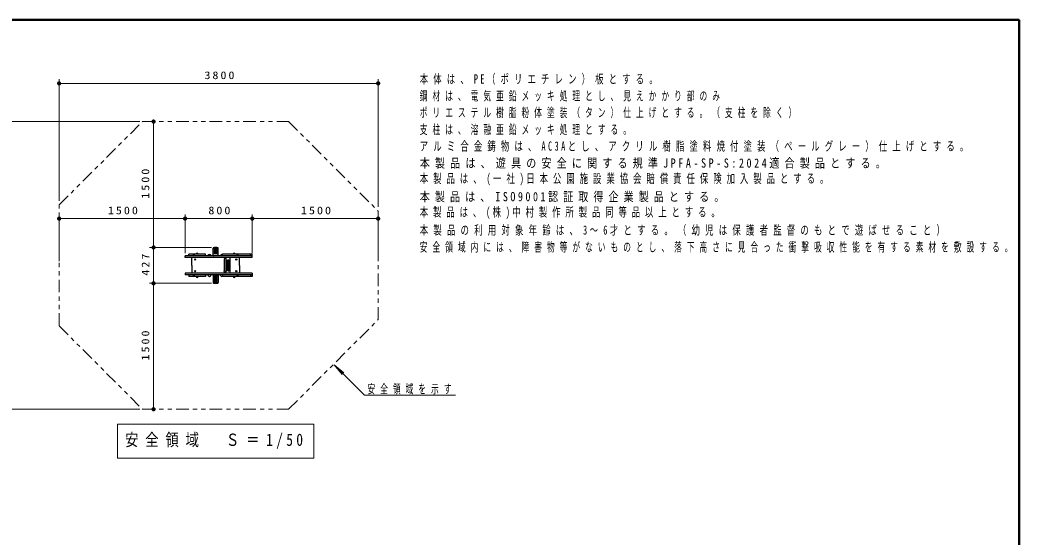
# Model space of a CAD drawing. Units: millimetres on the paper, with parts at other scales. Extents: x -365 to 0, y 0 to 257.
# Drawn here: x -238 to 0, y 133.8 to 257 of the extents above; entities that cross this region are included whole.
import ezdxf

# ---------------------------------------------------------------- set-up
doc = ezdxf.new("R2010")
doc.units = ezdxf.units.MM
doc.linetypes.add('USER3', pattern=[8, 3, -1, 1, -1, 1, -1])
doc.layers.add('LY_1', color=7, linetype='Continuous', lineweight=13)
doc.styles.add('ＭＳ ゴシック', font='')
doc.styles.get('ＭＳ ゴシック').set_extended_font_data('MS Gothic')

# ---------------------------------------------------------------- blocks, each defined once
blk = doc.blocks.new('filled_dot')
at = {"color": 0, "linetype": 'Continuous', "lineweight": -2, "const_width": 1.25}
blk.add_lwpolyline([(-0.625, 0, 1), (0.625, 0, 1)], format="xyb", close=True, dxfattribs=at)

msp = doc.modelspace()

# ---------------------------------------------------------------- linework, layer by layer
at = {"layer": 'LY_1', "lineweight": 50}
for p, q in [((0, 257), (-365, 257)), ((0, 0), (0, 257))]:
    msp.add_line(p, q, dxfattribs=at)
at = {"layer": 'LY_1'}
for p, q in [((-228.67, 213.944), (-228.67, 242.882)), ((-152.67, 212.458), (-152.67, 242.882)), ((-228.67, 241.882), (-152.67, 241.882)), ((-209.412, 232.802), (-241.12, 232.802)), ((-206.18, 232.802), (-206.18, 202.802)), ((-228.67, 199.532), (-228.67, 210.682)), ((-228.67, 209.682), (-198.67, 209.682)), ((-198.67, 201.422), (-198.67, 210.682)), ((-198.67, 209.682), (-182.67, 209.682)), ((-182.67, 201.422), (-182.67, 210.682)), ((-182.67, 209.682), (-152.67, 209.682)), ((-152.67, 199.532), (-152.67, 210.682)), ((-203.186, 202.802), (-207.18, 202.802)), ((-192.37, 202.802), (-207.18, 202.802)), ((-206.18, 194.262), (-206.18, 202.802)), ((-203.186, 194.262), (-207.18, 194.262)), ((-192.37, 194.262), (-207.18, 194.262)), ((-206.18, 164.262), (-206.18, 194.262)), ((-163.166, 174.864), (-161.238, 172.565)), ((-163.166, 174.864), (-160.868, 172.935)), ((-155.918, 167.616), (-163.166, 174.864)), ((-155.918, 167.616), (-134.221, 167.616)), ((-209.412, 164.262), (-241.12, 164.262)), ((-214.77, 160.701), (-214.77, 152.568)), ((-167.97, 160.701), (-214.77, 160.701)), ((-167.97, 152.568), (-167.97, 160.701)), ((-214.77, 152.568), (-167.97, 152.568))]:
    msp.add_line(p, q, dxfattribs=at)
at = {"layer": 'LY_1', "linetype": 'USER3'}
for p, q in [((-228.67, 212.944), (-208.812, 232.802)), ((-208.812, 232.802), (-174.015, 232.802)), ((-174.015, 232.802), (-152.67, 211.458)), ((-228.67, 184.12), (-228.67, 212.944)), ((-152.67, 185.606), (-152.67, 211.458)), ((-228.67, 184.12), (-208.812, 164.262)), ((-174.015, 164.262), (-152.67, 185.606)), ((-208.812, 164.262), (-174.015, 164.262))]:
    msp.add_line(p, q, dxfattribs=at)
at = {"layer": 'LY_1', "lineweight": 25}
for p, q in [((-191.97, 200.842), (-191.97, 202.635)), ((-191.68, 202.542), (-191.06, 202.542)), ((-191.06, 202.442), (-191.68, 202.442)), ((-190.77, 200.842), (-190.77, 202.635)), ((-198.67, 200.422), (-198.67, 200.802)), ((-182.67, 200.802), (-198.67, 200.802)), ((-182.67, 200.422), (-198.67, 200.422)), ((-197.77, 200.802), (-197.77, 201.182)), ((-193.77, 201.182), (-197.77, 201.182)), ((-197.07, 198.532), (-197.07, 200.422)), ((-193.77, 200.802), (-193.77, 201.182)), ((-191.93, 201.002), (-190.81, 201.002)), ((-191.68, 202.282), (-191.06, 202.282)), ((-191.06, 202.182), (-191.68, 202.182)), ((-191.68, 202.022), (-191.06, 202.022)), ((-191.06, 201.922), (-191.68, 201.922)), ((-191.68, 201.762), (-191.06, 201.762)), ((-191.06, 201.662), (-191.68, 201.662)), ((-191.68, 201.502), (-191.06, 201.502)), ((-191.06, 201.402), (-191.68, 201.402)), ((-189.728, 200.802), (-189.728, 201.182)), ((-184.07, 201.182), (-189.728, 201.182)), ((-188.024, 200.422), (-188.024, 196.642)), ((-185.67, 198.532), (-185.67, 200.422)), ((-182.67, 201.182), (-184.07, 201.182)), ((-183.104, 200.802), (-183.104, 201.182)), ((-182.67, 200.802), (-182.67, 201.182)), ((-182.67, 200.422), (-182.67, 200.802)), ((-197.07, 198.532), (-197.07, 196.642)), ((-189.338, 199.822), (-189.338, 197.242)), ((-188.981, 199.822), (-188.981, 197.242)), ((-188.844, 199.522), (-188.844, 197.542)), ((-188.639, 199.522), (-188.639, 197.542)), ((-188.502, 199.522), (-188.502, 197.542)), ((-188.4, 199.822), (-188.263, 199.822)), ((-188.254, 199.522), (-188.254, 197.542)), ((-188.16, 199.522), (-188.16, 197.542)), ((-185.67, 198.532), (-185.67, 196.642)), ((-182.67, 196.642), (-198.67, 196.642)), ((-198.67, 196.642), (-198.67, 196.262)), ((-182.67, 196.262), (-198.67, 196.262)), ((-197.77, 196.262), (-197.77, 195.882)), ((-193.77, 195.882), (-197.77, 195.882)), ((-193.77, 196.262), (-193.77, 195.882)), ((-191.97, 196.222), (-191.97, 194.429)), ((-191.93, 196.062), (-190.81, 196.062)), ((-191.06, 195.662), (-191.68, 195.662)), ((-191.68, 195.562), (-191.06, 195.562)), ((-191.06, 195.402), (-191.68, 195.402)), ((-191.68, 195.302), (-191.06, 195.302)), ((-190.77, 196.222), (-190.77, 194.429)), ((-189.728, 196.262), (-189.728, 195.882)), ((-184.07, 195.882), (-189.728, 195.882)), ((-188.4, 197.242), (-188.263, 197.242)), ((-182.67, 195.882), (-184.07, 195.882)), ((-183.104, 196.262), (-183.104, 195.882)), ((-182.67, 196.642), (-182.67, 196.262)), ((-182.67, 196.262), (-182.67, 195.882)), ((-191.06, 195.142), (-191.68, 195.142)), ((-191.68, 195.042), (-191.06, 195.042)), ((-191.06, 194.882), (-191.68, 194.882)), ((-191.68, 194.782), (-191.06, 194.782)), ((-191.06, 194.622), (-191.68, 194.622)), ((-191.68, 194.522), (-191.06, 194.522))]:
    msp.add_line(p, q, dxfattribs=at)
for points in [[(-189.133, 200.422), (-189.165, 200.415), (-189.196, 200.393), (-189.226, 200.357), (-189.254, 200.307), (-189.278, 200.246), (-189.299, 200.175), (-189.316, 200.094), (-189.328, 200.007), (-189.336, 199.916), (-189.338, 199.822)], [(-188.776, 200.422), (-188.808, 200.415), (-188.839, 200.393), (-188.869, 200.357), (-188.897, 200.307), (-188.921, 200.246), (-188.942, 200.175), (-188.959, 200.094), (-188.971, 200.007), (-188.979, 199.916), (-188.981, 199.822)], [(-188.844, 199.522), (-188.843, 199.561), (-188.841, 199.6), (-188.837, 199.637), (-188.831, 199.672), (-188.823, 199.705), (-188.814, 199.734), (-188.804, 199.76), (-188.793, 199.782), (-188.781, 199.799), (-188.768, 199.812), (-188.755, 199.819), (-188.742, 199.822), (-188.728, 199.819), (-188.715, 199.812), (-188.703, 199.799), (-188.69, 199.782), (-188.679, 199.76), (-188.669, 199.734), (-188.66, 199.705), (-188.653, 199.672), (-188.647, 199.637), (-188.643, 199.6), (-188.64, 199.561), (-188.639, 199.522)], [(-188.844, 197.542), (-188.843, 197.503), (-188.841, 197.464), (-188.837, 197.427), (-188.831, 197.392), (-188.823, 197.359), (-188.814, 197.33), (-188.804, 197.304), (-188.793, 197.282), (-188.781, 197.265), (-188.768, 197.252), (-188.755, 197.245), (-188.742, 197.242), (-188.728, 197.245), (-188.715, 197.252), (-188.703, 197.265), (-188.69, 197.282), (-188.679, 197.304), (-188.669, 197.33), (-188.66, 197.359), (-188.653, 197.392), (-188.647, 197.427), (-188.643, 197.464), (-188.64, 197.503), (-188.639, 197.542)], [(-188.4, 199.822), (-188.416, 199.818), (-188.431, 199.807), (-188.446, 199.789), (-188.46, 199.765), (-188.472, 199.734), (-188.483, 199.698), (-188.491, 199.658), (-188.497, 199.615), (-188.501, 199.569), (-188.502, 199.522)], [(-188.4, 197.242), (-188.416, 197.246), (-188.431, 197.257), (-188.446, 197.275), (-188.46, 197.299), (-188.472, 197.33), (-188.483, 197.366), (-188.491, 197.406), (-188.497, 197.449), (-188.501, 197.495), (-188.502, 197.542)], [(-188.357, 199.822), (-188.341, 199.818), (-188.325, 199.807), (-188.31, 199.789), (-188.297, 199.765), (-188.284, 199.734), (-188.274, 199.698), (-188.265, 199.658), (-188.259, 199.615), (-188.256, 199.569), (-188.254, 199.522)], [(-188.357, 197.242), (-188.341, 197.246), (-188.325, 197.257), (-188.31, 197.275), (-188.297, 197.299), (-188.284, 197.33), (-188.274, 197.366), (-188.265, 197.406), (-188.259, 197.449), (-188.256, 197.495), (-188.254, 197.542)], [(-188.263, 199.822), (-188.247, 199.818), (-188.231, 199.807), (-188.216, 199.789), (-188.203, 199.765), (-188.19, 199.734), (-188.18, 199.698), (-188.172, 199.658), (-188.165, 199.615), (-188.162, 199.569), (-188.16, 199.522)], [(-188.263, 197.242), (-188.247, 197.246), (-188.231, 197.257), (-188.216, 197.275), (-188.203, 197.299), (-188.19, 197.33), (-188.18, 197.366), (-188.172, 197.406), (-188.165, 197.449), (-188.162, 197.495), (-188.16, 197.542)], [(-189.133, 196.642), (-189.165, 196.649), (-189.196, 196.671), (-189.226, 196.707), (-189.254, 196.757), (-189.278, 196.818), (-189.299, 196.889), (-189.316, 196.97), (-189.328, 197.057), (-189.336, 197.148), (-189.338, 197.242)], [(-188.776, 196.642), (-188.808, 196.649), (-188.839, 196.671), (-188.869, 196.707), (-188.897, 196.757), (-188.921, 196.818), (-188.942, 196.889), (-188.959, 196.97), (-188.971, 197.057), (-188.979, 197.148), (-188.981, 197.242)]]:
    msp.add_lwpolyline(points, dxfattribs=at)
for centre in [(-196.27, 199.922), (-186.47, 199.922), (-196.27, 197.142), (-186.47, 197.142)]:
    msp.add_circle(centre, 0.14, dxfattribs=at)
for centre, radius, start, end in [((-191.87, 202.635), 0.1, 105.25752, 180), ((-191.37, 200.802), 2, 74.74248, 105.25752), ((-191.68, 202.492), 0.05, 90, 270), ((-191.06, 202.492), 0.05, 270, 90), ((-190.87, 202.635), 0.1, 0, 74.74248), ((-196.57, 200.792), 0.25, 2.33828, 177.66172), ((-195.77, 201.172), 0.25, 2.33828, 177.66172), ((-192.87, 200.764), 0.382, 132.14215, 174.30677), ((-192.87, 200.764), 0.382, 51.83521, 132.14215), ((-192.87, 200.764), 0.382, 5.69323, 51.83521), ((-191.93, 200.962), 0.04, 90, 180), ((-191.93, 200.842), 0.04, 180, 270), ((-191.68, 202.232), 0.05, 90, 270), ((-191.68, 201.972), 0.05, 90, 270), ((-191.68, 201.712), 0.05, 90, 270), ((-191.68, 201.452), 0.05, 90, 270), ((-191.06, 202.232), 0.05, 270, 90), ((-191.06, 201.972), 0.05, 270, 90), ((-191.06, 201.712), 0.05, 270, 90), ((-191.06, 201.452), 0.05, 270, 90), ((-190.81, 200.962), 0.04, 0, 90), ((-190.81, 200.842), 0.04, 270, 0), ((-189.87, 200.764), 0.382, 128.16479, 174.30677), ((-189.87, 200.764), 0.382, 68.05958, 128.16479), ((-186.97, 201.172), 0.25, 2.33828, 177.66172), ((-186.17, 200.792), 0.25, 2.33828, 177.66172), ((-196.57, 196.272), 0.25, 182.33828, 357.66172), ((-195.77, 195.892), 0.25, 182.33828, 357.66172), ((-192.87, 196.3), 0.382, 185.69323, 227.85785), ((-192.87, 196.3), 0.382, 227.85785, 308.16479), ((-192.87, 196.3), 0.382, 308.16479, 354.30677), ((-191.93, 196.222), 0.04, 90, 180), ((-191.93, 196.102), 0.04, 180, 270), ((-191.68, 195.612), 0.05, 90, 270), ((-191.68, 195.352), 0.05, 90, 270), ((-191.06, 195.612), 0.05, 270, 90), ((-191.06, 195.352), 0.05, 270, 90), ((-190.81, 196.222), 0.04, 0, 90), ((-190.81, 196.102), 0.04, 270, 0), ((-189.87, 196.3), 0.382, 185.69323, 231.83521), ((-189.87, 196.3), 0.382, 231.83521, 291.94042), ((-186.97, 195.892), 0.25, 182.33828, 357.66172), ((-186.17, 196.272), 0.25, 182.33828, 357.66172), ((-191.87, 194.429), 0.1, 180, 254.74248), ((-191.37, 196.262), 2, 254.74248, 285.25752), ((-191.68, 195.092), 0.05, 90, 270), ((-191.68, 194.832), 0.05, 90, 270), ((-191.68, 194.572), 0.05, 90, 270), ((-191.06, 195.092), 0.05, 270, 90), ((-191.06, 194.832), 0.05, 270, 90), ((-191.06, 194.572), 0.05, 270, 90), ((-190.87, 194.429), 0.1, 285.25752, 0)]:
    msp.add_arc(centre, radius, start, end, dxfattribs=at)

# ---------------------------------------------------------------- block references
at = {"layer": 'LY_1', "xscale": 0.4, "yscale": 0.4}
for p in [(-228.67, 241.882), (-228.67, 209.682), (-198.67, 209.682), (-182.67, 209.682)]:
    msp.add_blockref('filled_dot', p, dxfattribs=at)
for p, rotation in [((-152.67, 241.882), 180), ((-206.18, 232.802), 270), ((-198.67, 209.682), 180), ((-182.67, 209.682), 180), ((-152.67, 209.682), 180), ((-206.18, 202.802), 270), ((-206.18, 202.802), 90), ((-206.18, 194.262), 90), ((-206.18, 194.262), 270), ((-206.18, 164.262), 90)]:
    msp.add_blockref('filled_dot', p, dxfattribs=dict(at, rotation=rotation))

# ---------------------------------------------------------------- texts
at = {"layer": 'LY_1', "style": 'ＭＳ ゴシック'}
for s, insert, char_height, attachment_point in [('\\T1.33;\\W1.15;3800', (-190.243, 242.882), 1.833, 8), ('\\T1.61;\\W0.65;本体は、PE（ポリエチレン）板とする。', (-142.762, 241.571), 2.199, 7), ('\\T1.64;\\W0.6;鋼材は、電気亜鉛メッキ処理とし、見えかかり部のみ', (-142.762, 237.571), 2.199, 7), ('\\T1.64;\\W0.6;ポリエステル樹脂粉体塗装（タン）仕上げとする。（支柱を除く）', (-142.762, 233.571), 2.199, 7), ('\\T1.64;\\W0.6;支柱は、溶融亜鉛メッキ処理とする。', (-142.762, 229.571), 2.199, 7), ('\\T1.61;\\W0.65;アルミ合金鋳物は、AC3Aとし、アクリル樹脂塗料焼付塗装（ペールグレー）仕上げとする。', (-142.762, 225.571), 2.199, 7), ('\\T1.51;\\W0.8;本製品は、遊具の安全に関する規準JPFA-SP-S:2024適合製品とする。', (-142.762, 221.571), 2.199, 7), ('\\T1.59;\\W0.65;本製品は、(一社)日本公園施設業協会賠償責任保険加入製品とする。', (-142.762, 217.571), 2.199, 7), ('\\T1.5;\\W0.8;本製品は、ISO9001認証取得企業製品とする。', (-142.762, 213.571), 2.199, 7), ('\\T1.33;\\W1.15;1500', (-213.249, 210.682), 1.833, 8), ('\\T1.33;\\W1.15;800', (-190.254, 210.682), 1.833, 8), ('\\T1.33;\\W1.15;1500', (-167.249, 210.682), 1.833, 8), ('\\T1.58;\\W0.65;本製品は、(株)中村製作所製品同等品以上とする。', (-142.762, 209.571), 2.199, 7), ('\\T1.62;\\W0.65;本製品の利用対象年齢は、3～6才とする。（幼児は保護者監督のもとで遊ばせること）', (-142.762, 205.571), 2.199, 7), ('\\T1.64;\\W0.6;安全領域内には、障害物等がないものとし、落下高さに見合った衝撃吸収性能を有する素材を敷設する。', (-142.762, 201.571), 2.199, 7), ('\\T1.64;\\W0.6;安全領域を示す', (-155.221, 167.766), 2.199, 7), ('\\T1.5;\\W0.8;安全領域\u3000Ｓ＝1/50', (-191.37, 156.635), 2.933, 5)]:
    msp.add_mtext(s, dxfattribs=dict(at, insert=insert, char_height=char_height, attachment_point=attachment_point))
at = {"layer": 'LY_1', "char_height": 1.833, "attachment_point": 8, "rotation": 90, "style": 'ＭＳ ゴシック'}
for s, insert in [('\\T1.33;\\W1.15;1500', (-207.18, 218.223)), ('\\T1.33;\\W1.15;427', (-207.18, 198.949)), ('\\T1.33;\\W1.15;1500', (-207.18, 179.683))]:
    msp.add_mtext(s, dxfattribs=dict(at, insert=insert))

doc.saveas('drawing.dxf')
